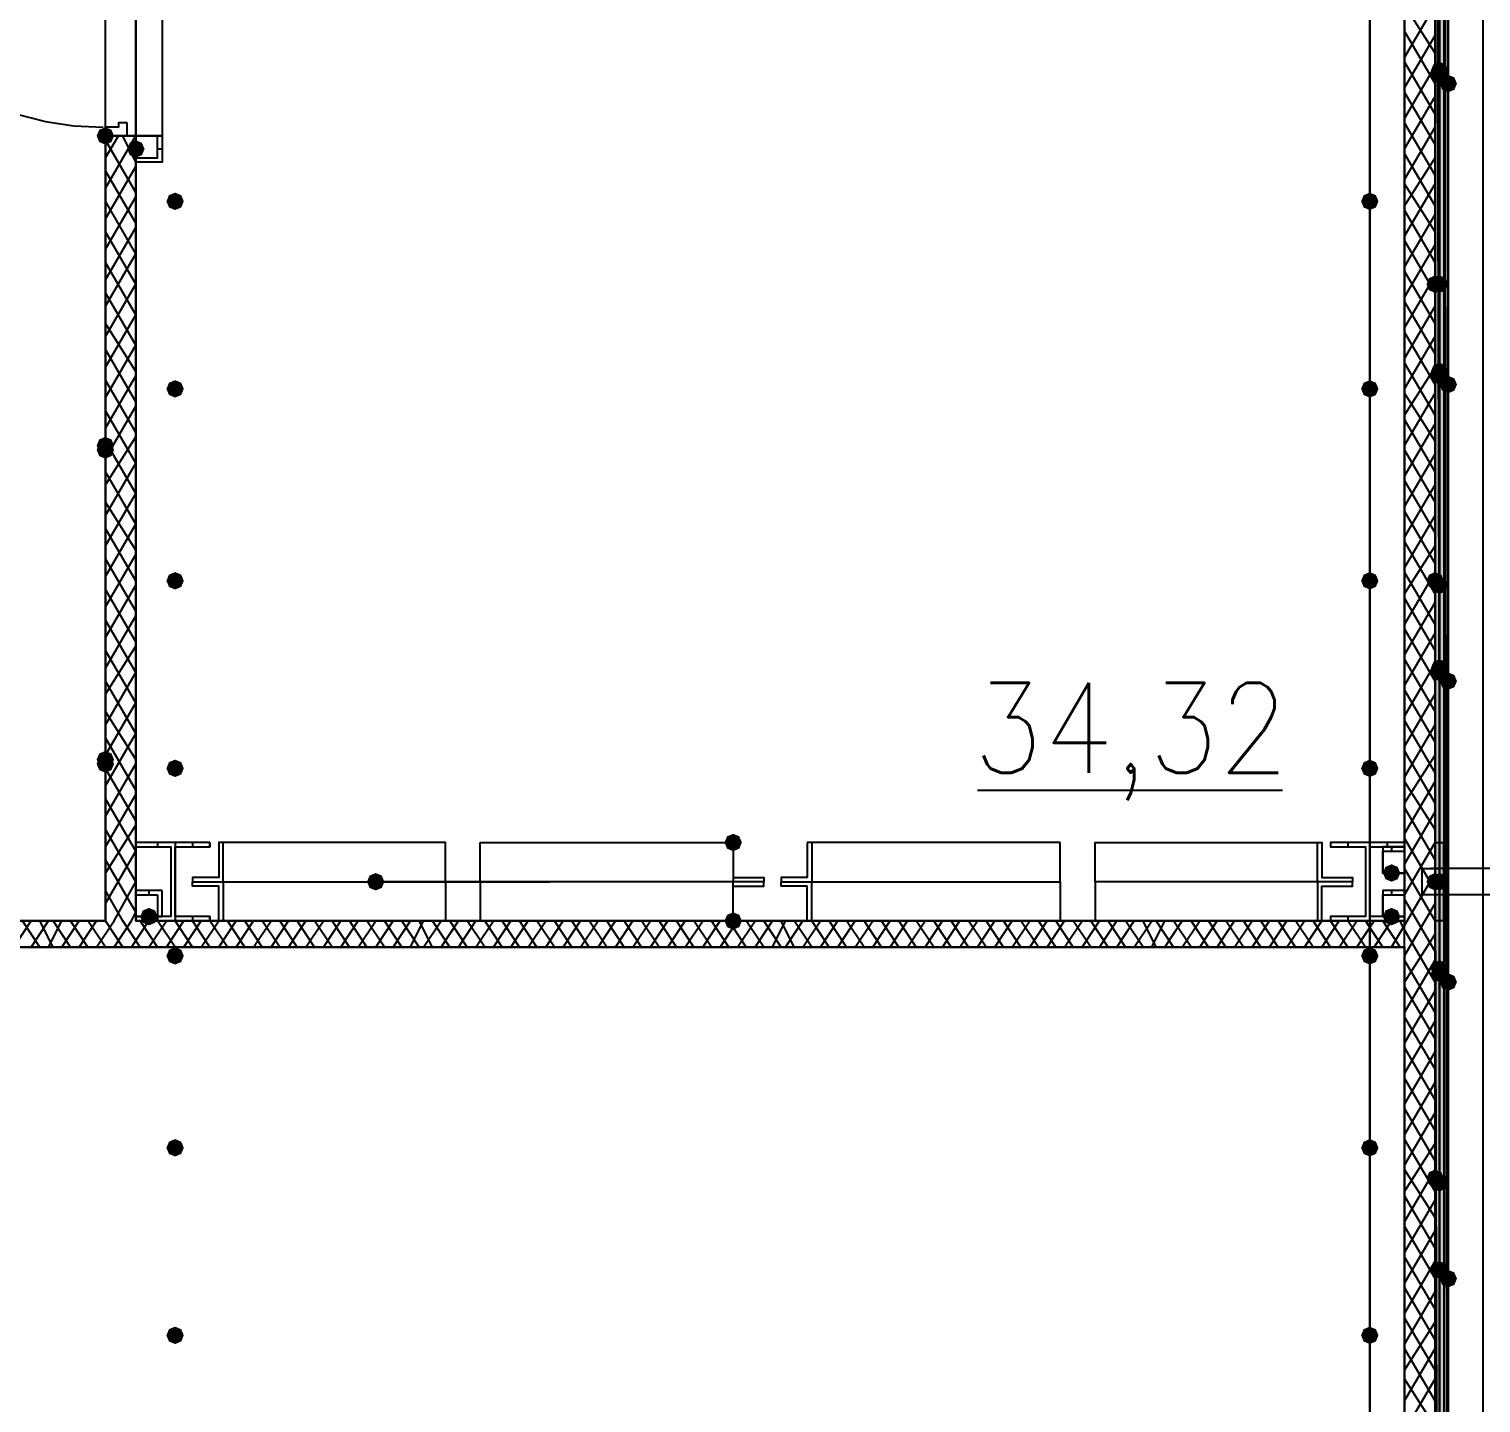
# Model space of a CAD drawing. Header units: millimetres. Extents: x 0 to 420, y 0 to 297.
# Drawn here: x 380.01 to 394.1, y 134.22 to 147.55 of the extents above; entities that cross this region are included whole.
import ezdxf

# ---------------------------------------------------------------- set-up
doc = ezdxf.new("R2010")
doc.units = ezdxf.units.MM
doc.layers.get('0').update_dxf_attribs({"linetype": 'CONTINUOUS'})
doc.styles.get("Standard").update_dxf_attribs({"font": 'STANDARD'})

msp = doc.modelspace()

# ---------------------------------------------------------------- hatches: boundary and pattern name
at = {"true_color": 0x000007}
h = msp.add_hatch(color=0, dxfattribs=at)
h.paths.add_polyline_path([(393.784667, 203.623333), (393.784667, 121.031), (393.7, 203.623333)], flags=0)
h.paths.add_polyline_path([(393.784667, 121.031), (393.7, 203.623333), (393.7, 121.031)], flags=0)
h = msp.add_hatch(color=0, dxfattribs=at)
h.paths.add_polyline_path([(393.7, 156.675667), (393.657667, 156.675667), (393.7, 139.276667)], flags=0)
h.paths.add_polyline_path([(393.657667, 156.675667), (393.7, 139.276667), (393.657667, 139.276667)], flags=0)
at = {"true_color": 0x0000fe}
for points in [[(393.784667, 147.150667), (393.759796, 147.090871), (393.7, 147.066), (393.640204, 147.090871), (393.615333, 147.150667), (393.640204, 147.210462), (393.7, 147.235333), (393.759796, 147.210463)], [(393.784667, 147.108333), (393.759796, 147.048537), (393.7, 147.023667), (393.640204, 147.048537), (393.615333, 147.108333), (393.640204, 147.168129), (393.7, 147.193), (393.759796, 147.168129)], [(393.784667, 147.108333), (393.759796, 147.048537), (393.7, 147.023667), (393.640204, 147.048537), (393.615333, 147.108333), (393.640204, 147.168129), (393.7, 147.193), (393.759796, 147.168129)], [(393.869333, 147.023667), (393.844462, 146.963871), (393.784667, 146.939), (393.724871, 146.963871), (393.7, 147.023667), (393.724871, 147.083462), (393.784667, 147.108333), (393.844462, 147.083463)], [(380.830667, 146.515667), (380.805796, 146.455871), (380.746, 146.431), (380.686204, 146.455871), (380.661333, 146.515667), (380.686204, 146.575462), (380.746, 146.600333), (380.805796, 146.575463)], [(380.830667, 146.515667), (380.805796, 146.455871), (380.746, 146.431), (380.686204, 146.455871), (380.661333, 146.515667), (380.686204, 146.575462), (380.746, 146.600333), (380.805796, 146.575463)], [(393.742333, 145.076333), (393.717462, 145.016537), (393.657667, 144.991667), (393.597871, 145.016537), (393.573, 145.076333), (393.597871, 145.136129), (393.657667, 145.161), (393.717462, 145.136129)], [(393.784667, 145.076333), (393.759796, 145.016537), (393.7, 144.991667), (393.640204, 145.016537), (393.615333, 145.076333), (393.640204, 145.136129), (393.7, 145.161), (393.759796, 145.136129)], [(393.784667, 144.229667), (393.759796, 144.169871), (393.7, 144.145), (393.640204, 144.169871), (393.615333, 144.229667), (393.640204, 144.289462), (393.7, 144.314333), (393.759796, 144.289463)], [(393.784667, 144.187333), (393.759796, 144.127537), (393.7, 144.102667), (393.640204, 144.127537), (393.615333, 144.187333), (393.640204, 144.247129), (393.7, 144.272), (393.759796, 144.247129)], [(393.784667, 144.187333), (393.759796, 144.127537), (393.7, 144.102667), (393.640204, 144.127537), (393.615333, 144.187333), (393.640204, 144.247129), (393.7, 144.272), (393.759796, 144.247129)], [(393.869333, 144.102667), (393.844462, 144.042871), (393.784667, 144.018), (393.724871, 144.042871), (393.7, 144.102667), (393.724871, 144.162462), (393.784667, 144.187333), (393.844462, 144.162463)], [(380.830667, 143.51), (380.805796, 143.450204), (380.746, 143.425333), (380.686204, 143.450204), (380.661333, 143.51), (380.686204, 143.569796), (380.746, 143.594667), (380.805796, 143.569796)], [(380.830667, 143.467667), (380.805796, 143.407871), (380.746, 143.383), (380.686204, 143.407871), (380.661333, 143.467667), (380.686204, 143.527462), (380.746, 143.552333), (380.805796, 143.527463)], [(393.742333, 142.197667), (393.717462, 142.137871), (393.657667, 142.113), (393.597871, 142.137871), (393.573, 142.197667), (393.597871, 142.257462), (393.657667, 142.282333), (393.717462, 142.257463)], [(393.784667, 142.155333), (393.759796, 142.095537), (393.7, 142.070667), (393.640204, 142.095537), (393.615333, 142.155333), (393.640204, 142.215129), (393.7, 142.24), (393.759796, 142.215129)], [(393.784667, 141.351), (393.759796, 141.291204), (393.7, 141.266333), (393.640204, 141.291204), (393.615333, 141.351), (393.640204, 141.410796), (393.7, 141.435667), (393.759796, 141.410796)], [(393.784667, 141.308667), (393.759796, 141.248871), (393.7, 141.224), (393.640204, 141.248871), (393.615333, 141.308667), (393.640204, 141.368462), (393.7, 141.393333), (393.759796, 141.368463)], [(393.784667, 141.308667), (393.759796, 141.248871), (393.7, 141.224), (393.640204, 141.248871), (393.615333, 141.308667), (393.640204, 141.368462), (393.7, 141.393333), (393.759796, 141.368463)], [(393.869333, 141.224), (393.844462, 141.164204), (393.784667, 141.139333), (393.724871, 141.164204), (393.7, 141.224), (393.724871, 141.283796), (393.784667, 141.308667), (393.844462, 141.283796)], [(380.830667, 140.462), (380.805796, 140.402204), (380.746, 140.377333), (380.686204, 140.402204), (380.661333, 140.462), (380.686204, 140.521796), (380.746, 140.546667), (380.805796, 140.521796)], [(380.830667, 140.419667), (380.805796, 140.359871), (380.746, 140.335), (380.686204, 140.359871), (380.661333, 140.419667), (380.686204, 140.479462), (380.746, 140.504333), (380.805796, 140.479463)], [(393.742333, 139.276667), (393.717462, 139.216871), (393.657667, 139.192), (393.597871, 139.216871), (393.573, 139.276667), (393.597871, 139.336462), (393.657667, 139.361333), (393.717462, 139.336463)], [(393.742333, 139.276667), (393.717462, 139.216871), (393.657667, 139.192), (393.597871, 139.216871), (393.573, 139.276667), (393.597871, 139.336462), (393.657667, 139.361333), (393.717462, 139.336463)], [(393.784667, 139.276667), (393.759796, 139.216871), (393.7, 139.192), (393.640204, 139.216871), (393.615333, 139.276667), (393.640204, 139.336462), (393.7, 139.361333), (393.759796, 139.336463)], [(393.784667, 138.43), (393.759796, 138.370204), (393.7, 138.345333), (393.640204, 138.370204), (393.615333, 138.43), (393.640204, 138.489796), (393.7, 138.514667), (393.759796, 138.489796)], [(393.784667, 138.387667), (393.759796, 138.327871), (393.7, 138.303), (393.640204, 138.327871), (393.615333, 138.387667), (393.640204, 138.447462), (393.7, 138.472333), (393.759796, 138.447463)], [(393.784667, 138.387667), (393.759796, 138.327871), (393.7, 138.303), (393.640204, 138.327871), (393.615333, 138.387667), (393.640204, 138.447462), (393.7, 138.472333), (393.759796, 138.447463)], [(393.869333, 138.303), (393.844462, 138.243204), (393.784667, 138.218333), (393.724871, 138.243204), (393.7, 138.303), (393.724871, 138.362796), (393.784667, 138.387667), (393.844462, 138.362796)], [(393.742333, 136.398), (393.717462, 136.338204), (393.657667, 136.313333), (393.597871, 136.338204), (393.573, 136.398), (393.597871, 136.457796), (393.657667, 136.482667), (393.717462, 136.457796)], [(393.784667, 136.355667), (393.759796, 136.295871), (393.7, 136.271), (393.640204, 136.295871), (393.615333, 136.355667), (393.640204, 136.415462), (393.7, 136.440333), (393.759796, 136.415463)], [(393.784667, 135.509), (393.759796, 135.449204), (393.7, 135.424333), (393.640204, 135.449204), (393.615333, 135.509), (393.640204, 135.568796), (393.7, 135.593667), (393.759796, 135.568796)], [(393.784667, 135.509), (393.759796, 135.449204), (393.7, 135.424333), (393.640204, 135.449204), (393.615333, 135.509), (393.640204, 135.568796), (393.7, 135.593667), (393.759796, 135.568796)], [(393.784667, 135.509), (393.759796, 135.449204), (393.7, 135.424333), (393.640204, 135.449204), (393.615333, 135.509), (393.640204, 135.568796), (393.7, 135.593667), (393.759796, 135.568796)], [(393.869333, 135.424333), (393.844462, 135.364537), (393.784667, 135.339667), (393.724871, 135.364537), (393.7, 135.424333), (393.724871, 135.484129), (393.784667, 135.509), (393.844462, 135.484129)]]:
    msp.add_hatch(color=0, dxfattribs=at).paths.add_polyline_path(points, flags=0)
at = {"true_color": 0x000007}
h = msp.add_hatch(color=0, dxfattribs=at)
h.paths.add_polyline_path([(380.746, 146.515667), (380.746, 138.938)], flags=0)
h.paths.add_polyline_path([(380.746, 138.938), (380.746, 146.515667)], flags=0)
for points in [[(381.127, 146.388667), (381.102129, 146.328871), (381.042333, 146.304), (380.982538, 146.328871), (380.957667, 146.388667), (380.982537, 146.448462), (381.042333, 146.473333), (381.102129, 146.448463)], [(381.508, 145.880667), (381.483129, 145.820871), (381.423333, 145.796), (381.363538, 145.820871), (381.338667, 145.880667), (381.363537, 145.940462), (381.423333, 145.965333), (381.483129, 145.940463)], [(393.107333, 145.880667), (393.082462, 145.820871), (393.022667, 145.796), (392.962871, 145.820871), (392.938, 145.880667), (392.962871, 145.940462), (393.022667, 145.965333), (393.082462, 145.940463)], [(381.508, 144.060333), (381.483129, 144.000537), (381.423333, 143.975667), (381.363538, 144.000537), (381.338667, 144.060333), (381.363537, 144.120129), (381.423333, 144.145), (381.483129, 144.120129)], [(393.107333, 144.060333), (393.082462, 144.000537), (393.022667, 143.975667), (392.962871, 144.000537), (392.938, 144.060333), (392.962871, 144.120129), (393.022667, 144.145), (393.082462, 144.120129)], [(381.508, 142.197667), (381.483129, 142.137871), (381.423333, 142.113), (381.363538, 142.137871), (381.338667, 142.197667), (381.363537, 142.257462), (381.423333, 142.282333), (381.483129, 142.257463)], [(393.107333, 142.197667), (393.082462, 142.137871), (393.022667, 142.113), (392.962871, 142.137871), (392.938, 142.197667), (392.962871, 142.257462), (393.022667, 142.282333), (393.082462, 142.257463)], [(381.508, 140.377333), (381.483129, 140.317537), (381.423333, 140.292667), (381.363538, 140.317537), (381.338667, 140.377333), (381.363537, 140.437129), (381.423333, 140.462), (381.483129, 140.437129)], [(393.107333, 140.377333), (393.082462, 140.317537), (393.022667, 140.292667), (392.962871, 140.317537), (392.938, 140.377333), (392.962871, 140.437129), (393.022667, 140.462), (393.082462, 140.437129)], [(386.926667, 139.657667), (386.901796, 139.597871), (386.842, 139.573), (386.782204, 139.597871), (386.757333, 139.657667), (386.782204, 139.717462), (386.842, 139.742333), (386.901796, 139.717463)], [(393.319, 139.361333), (393.294129, 139.301537), (393.234333, 139.276667), (393.174537, 139.301537), (393.149667, 139.361333), (393.174537, 139.421129), (393.234333, 139.446), (393.294129, 139.421129)], [(383.455333, 139.276667), (383.430462, 139.216871), (383.370667, 139.192), (383.310871, 139.216871), (383.286, 139.276667), (383.310871, 139.336462), (383.370667, 139.361333), (383.430462, 139.336463)], [(381.254, 138.938), (381.229129, 138.878204), (381.169333, 138.853333), (381.109537, 138.878204), (381.084667, 138.938), (381.109537, 138.997796), (381.169333, 139.022667), (381.229129, 138.997796)], [(393.319, 138.938), (393.294129, 138.878204), (393.234333, 138.853333), (393.174537, 138.878204), (393.149667, 138.938), (393.174537, 138.997796), (393.234333, 139.022667), (393.294129, 138.997796)], [(386.926667, 138.895667), (386.901796, 138.835871), (386.842, 138.811), (386.782204, 138.835871), (386.757333, 138.895667), (386.782204, 138.955462), (386.842, 138.980333), (386.901796, 138.955463)], [(381.508, 138.557), (381.483129, 138.497204), (381.423333, 138.472333), (381.363538, 138.497204), (381.338667, 138.557), (381.363537, 138.616796), (381.423333, 138.641667), (381.483129, 138.616796)], [(393.107333, 138.557), (393.082462, 138.497204), (393.022667, 138.472333), (392.962871, 138.497204), (392.938, 138.557), (392.962871, 138.616796), (393.022667, 138.641667), (393.082462, 138.616796)], [(381.508, 136.694333), (381.483129, 136.634537), (381.423333, 136.609667), (381.363538, 136.634537), (381.338667, 136.694333), (381.363537, 136.754129), (381.423333, 136.779), (381.483129, 136.754129)], [(393.107333, 136.694333), (393.082462, 136.634537), (393.022667, 136.609667), (392.962871, 136.634537), (392.938, 136.694333), (392.962871, 136.754129), (393.022667, 136.779), (393.082462, 136.754129)], [(381.508, 134.874), (381.483129, 134.814204), (381.423333, 134.789333), (381.363538, 134.814204), (381.338667, 134.874), (381.363537, 134.933796), (381.423333, 134.958667), (381.483129, 134.933796)], [(393.107333, 134.874), (393.082462, 134.814204), (393.022667, 134.789333), (392.962871, 134.814204), (392.938, 134.874), (392.962871, 134.933796), (393.022667, 134.958667), (393.082462, 134.933796)]]:
    msp.add_hatch(color=0, dxfattribs=at).paths.add_polyline_path(points, flags=0)
h = msp.add_hatch(color=0, dxfattribs=at)
h.paths.add_polyline_path([(393.7, 139.276667), (393.657667, 139.276667), (393.7, 121.877667)], flags=0)
h.paths.add_polyline_path([(393.657667, 139.276667), (393.7, 121.877667), (393.657667, 121.877667)], flags=0)

# ---------------------------------------------------------------- linework, layer by layer
at = {"color": 0, "true_color": 0x000007}
for points in [[(393.657667, 104.14), (393.657667, 221.064667)], [(393.7, 203.623333), (393.7, 121.031), (393.7, 203.623333), (393.7, 121.031)], [(393.7, 203.623333), (393.7, 121.031)], [(393.7, 203.623333), (393.7, 121.031)], [(393.361333, 162.306), (393.361333, 138.895667)], [(393.657667, 156.675667), (393.657667, 139.276667), (393.657667, 156.675667), (393.7, 139.276667)], [(377.952, 149.373167), (377.966316, 149.089658), (378.008334, 148.81434), (378.07666, 148.548605), (378.169901, 148.293849), (378.286663, 148.051463), (378.425552, 147.822843), (378.585176, 147.609381), (378.764139, 147.412472), (378.961048, 147.233509), (379.174509, 147.073886), (379.40313, 146.934996), (379.645515, 146.818234), (379.900272, 146.724993), (380.166006, 146.656667), (380.441325, 146.614649), (380.724833, 146.600333)], [(381.169333, 146.515667), (381.042333, 146.515667), (381.042333, 147.955)], [(381.296333, 147.955), (381.296333, 146.515667), (381.169333, 146.515667)], [(393.361333, 147.277667), (393.657667, 147.785667)], [(393.657667, 147.32), (393.361333, 147.785667)], [(393.657667, 147.023667), (393.361333, 147.531667)], [(393.361333, 146.981333), (393.657667, 147.489333)], [(393.657667, 146.727333), (393.361333, 147.235333)], [(393.361333, 146.685), (393.657667, 147.193)], [(393.657667, 146.431), (393.361333, 146.939)], [(393.361333, 146.388667), (393.657667, 146.896667)], [(393.657667, 146.134667), (393.361333, 146.642667)], [(380.746, 146.304), (380.873, 146.515667)], [(380.746, 146.007667), (381.042333, 146.515667)], [(380.746, 138.938), (380.746, 146.515667), (380.746, 138.938), (380.746, 146.515667)], [(380.746, 146.515667), (380.957667, 146.515667), (381.042333, 146.515667)], [(381.042333, 146.515667), (380.957667, 146.515667), (380.746, 146.515667), (380.957667, 146.515667)], [(380.746, 146.515667), (380.746, 138.895667)], [(381.042333, 145.965333), (380.746, 146.473333)], [(381.042333, 146.261667), (380.915333, 146.515667)], [(381.042333, 138.895667), (381.042333, 146.515667)], [(393.361333, 146.092333), (393.657667, 146.600333)], [(381.254, 146.388667), (381.296333, 146.388667)], [(393.657667, 145.838333), (393.361333, 146.346333)], [(380.746, 145.711333), (381.042333, 146.219333)], [(393.361333, 145.838333), (393.657667, 146.304)], [(381.042333, 145.669), (380.746, 146.177)], [(393.361333, 145.542), (393.657667, 146.05)], [(393.657667, 145.584333), (393.361333, 146.05)], [(380.746, 145.415), (381.042333, 145.923)], [(381.042333, 145.372667), (380.746, 145.880667)], [(393.657667, 145.288), (393.361333, 145.796)], [(380.746, 145.118667), (381.042333, 145.626667)], [(393.361333, 145.245667), (393.657667, 145.753667)], [(381.042333, 145.076333), (380.746, 145.584333)], [(393.657667, 144.991667), (393.361333, 145.499667)], [(380.746, 144.864667), (381.042333, 145.372667)], [(393.361333, 144.949333), (393.657667, 145.457333)], [(381.042333, 144.78), (380.746, 145.288)], [(393.657667, 144.695333), (393.361333, 145.203333)], [(380.746, 144.568333), (381.042333, 145.076333)], [(393.361333, 144.653), (393.657667, 145.161)], [(381.042333, 144.483667), (380.746, 144.991667)], [(380.746, 144.272), (381.042333, 144.78)], [(393.657667, 144.399), (393.361333, 144.907)], [(393.361333, 144.356667), (393.657667, 144.864667)], [(381.042333, 144.229667), (380.746, 144.695333)], [(393.657667, 144.102667), (393.361333, 144.610667)], [(393.361333, 144.060333), (393.657667, 144.568333)], [(380.746, 143.975667), (381.042333, 144.483667)], [(381.042333, 143.933333), (380.746, 144.441333)], [(393.657667, 143.806333), (393.361333, 144.314333)], [(393.361333, 143.806333), (393.657667, 144.272)], [(380.746, 143.679333), (381.042333, 144.187333)], [(381.042333, 143.637), (380.746, 144.145)], [(393.361333, 143.51), (393.657667, 144.018)], [(393.657667, 143.552333), (393.361333, 144.018)], [(380.746, 143.383), (381.042333, 143.891)], [(381.042333, 143.340667), (380.746, 143.848667)], [(393.657667, 143.256), (393.361333, 143.764)], [(393.361333, 143.213667), (393.657667, 143.721667)], [(380.746, 143.129), (381.042333, 143.594667)], [(381.042333, 143.044333), (380.746, 143.552333)], [(393.657667, 142.959667), (393.361333, 143.467667)], [(393.361333, 142.917333), (393.657667, 143.425333)], [(380.746, 142.832667), (381.042333, 143.340667)], [(381.042333, 142.748), (380.746, 143.256)], [(393.657667, 142.663333), (393.361333, 143.171333)], [(393.361333, 142.621), (393.657667, 143.129)], [(380.746, 142.536333), (381.042333, 143.044333)], [(381.042333, 142.494), (380.746, 142.959667)], [(393.657667, 142.367), (393.361333, 142.875)], [(393.361333, 142.324667), (393.657667, 142.832667)], [(380.746, 142.24), (381.042333, 142.748)], [(381.042333, 142.197667), (380.746, 142.705667)], [(393.657667, 142.070667), (393.361333, 142.578667)], [(393.361333, 142.070667), (393.657667, 142.536333)], [(380.746, 141.943667), (381.042333, 142.451667)], [(381.042333, 141.901333), (380.746, 142.409333)], [(393.361333, 141.774333), (393.657667, 142.282333)], [(393.657667, 141.774333), (393.361333, 142.282333)], [(380.746, 141.647333), (381.042333, 142.155333)], [(381.042333, 141.605), (380.746, 142.113)], [(393.657667, 141.520333), (393.361333, 142.028333)], [(393.361333, 141.478), (393.657667, 141.986)], [(380.746, 141.351), (381.042333, 141.859)], [(381.042333, 141.308667), (380.746, 141.816667)], [(393.657667, 141.224), (393.361333, 141.732)], [(393.361333, 141.181667), (393.657667, 141.689667)], [(380.746, 141.097), (381.042333, 141.562667)], [(381.042333, 141.012333), (380.746, 141.520333)], [(393.657667, 140.927667), (393.361333, 141.435667)], [(393.361333, 140.885333), (393.657667, 141.393333)], [(380.746, 140.800667), (381.042333, 141.308667)], [(381.042333, 140.716), (380.746, 141.224)], [(393.657667, 140.631333), (393.361333, 141.139333)], [(380.746, 140.504333), (381.042333, 141.012333)], [(393.361333, 140.589), (393.657667, 141.097)], [(381.042333, 140.462), (380.746, 140.927667)], [(393.657667, 140.335), (393.361333, 140.843)], [(380.746, 140.208), (381.042333, 140.716)], [(393.361333, 140.292667), (393.657667, 140.800667)], [(381.042333, 140.165667), (380.746, 140.673667)], [(380.746, 139.911667), (381.042333, 140.419667)], [(393.657667, 140.038667), (393.361333, 140.546667)], [(393.361333, 140.038667), (393.657667, 140.504333)], [(381.042333, 139.869333), (380.746, 140.377333)], [(389.212667, 140.165667), (392.176, 140.165667)], [(393.361333, 139.742333), (393.657667, 140.250333)], [(393.657667, 139.784667), (393.361333, 140.250333)], [(380.746, 139.615333), (381.042333, 140.123333)], [(381.042333, 139.573), (380.746, 140.081)], [(393.657667, 139.488333), (393.361333, 139.996333)], [(393.361333, 139.446), (393.657667, 139.954)], [(380.746, 139.361333), (381.042333, 139.827)], [(381.042333, 139.276667), (380.746, 139.784667)], [(380.746, 139.065), (381.042333, 139.573)], [(381.042333, 139.657667), (381.042333, 139.615333)], [(381.254, 139.657667), (381.254, 139.615333)], [(381.423333, 139.657667), (381.423333, 138.895667)], [(381.592667, 139.657667), (381.592667, 139.615333)], [(381.889, 139.276667), (381.889, 139.657667), (381.846667, 139.657667), (381.846667, 139.615333), (381.846667, 139.361333), (381.846667, 139.319), (381.592667, 139.319), (381.592667, 139.276667), (381.889, 139.276667), (384.048, 139.276667), (384.048, 139.657667), (381.889, 139.657667)], [(381.762, 139.657667), (381.762, 139.615333)], [(386.842, 139.657667), (386.842, 139.615333), (386.842, 139.361333), (386.842, 139.319), (386.884333, 139.319), (387.096, 139.319), (387.138333, 139.319), (387.138333, 139.276667)], [(387.561667, 139.657667), (387.561667, 139.615333), (387.561667, 139.361333), (387.561667, 139.319), (387.307667, 139.319), (387.307667, 139.276667)], [(387.604, 139.657667), (387.561667, 139.657667)], [(392.514667, 139.276667), (392.514667, 139.657667), (392.557, 139.657667), (392.557, 139.615333), (392.557, 139.361333), (392.557, 139.319), (392.599333, 139.319), (392.811, 139.319), (392.853333, 139.319), (392.853333, 139.276667), (392.514667, 139.276667), (390.355667, 139.276667), (390.355667, 139.657667), (392.514667, 139.657667)], [(392.641667, 139.657667), (392.641667, 139.615333)], [(392.811, 139.657667), (392.811, 139.615333)], [(393.022667, 139.657667), (393.022667, 138.895667)], [(393.192, 139.657667), (393.192, 139.615333)], [(393.234333, 139.615333), (393.234333, 139.573)], [(393.657667, 139.192), (393.361333, 139.7)], [(393.361333, 139.657667), (393.361333, 139.615333)], [(393.361333, 139.149667), (393.657667, 139.657667)], [(393.742333, 138.895667), (393.657667, 138.895667), (393.657667, 138.938), (393.657667, 138.980333), (393.657667, 139.022667), (393.657667, 139.065), (393.657667, 139.149667), (393.657667, 139.192), (393.657667, 139.276667), (393.657667, 139.361333), (393.657667, 139.403667), (393.657667, 139.488333), (393.657667, 139.530667), (393.657667, 139.573), (393.657667, 139.615333), (393.657667, 139.657667), (393.742333, 139.657667)], [(393.742333, 138.895667), (393.742333, 138.938), (393.742333, 138.980333), (393.742333, 139.022667), (393.742333, 139.065), (393.742333, 139.149667), (393.742333, 139.192), (393.742333, 139.276667), (393.742333, 139.361333), (393.742333, 139.403667), (393.742333, 139.488333), (393.742333, 139.530667), (393.742333, 139.573), (393.742333, 139.615333), (393.742333, 139.657667)], [(381.042333, 138.980333), (380.746, 139.488333)], [(393.657667, 138.895667), (393.361333, 139.403667)], [(393.361333, 138.853333), (393.657667, 139.361333)], [(398.907, 139.403667), (393.615333, 139.403667)], [(380.915333, 138.895667), (380.746, 139.192)], [(380.830667, 138.895667), (381.042333, 139.276667)], [(381.169333, 139.192), (381.169333, 139.149667)], [(381.889, 139.276667), (381.889, 138.895667), (381.846667, 138.895667), (381.846667, 138.938), (381.846667, 139.192), (381.846667, 139.234333), (381.592667, 139.234333), (381.592667, 139.276667), (381.889, 139.276667), (384.048, 139.276667), (384.048, 138.895667), (381.889, 138.895667)], [(387.138333, 139.276667), (386.842, 139.276667)], [(387.138333, 139.276667), (386.842, 139.276667)], [(386.842, 138.895667), (386.842, 138.938), (386.842, 139.192), (386.842, 139.234333), (386.884333, 139.234333), (387.096, 139.234333), (387.138333, 139.234333), (387.138333, 139.276667)], [(387.307667, 139.276667), (387.604, 139.276667)], [(387.307667, 139.276667), (387.604, 139.276667)], [(387.561667, 138.895667), (387.561667, 138.938), (387.561667, 139.192), (387.561667, 139.234333), (387.307667, 139.234333), (387.307667, 139.276667)], [(392.514667, 139.276667), (392.514667, 138.895667), (392.557, 138.895667), (392.557, 138.938), (392.557, 139.192), (392.557, 139.234333), (392.599333, 139.234333), (392.811, 139.234333), (392.853333, 139.234333), (392.853333, 139.276667), (392.514667, 139.276667), (390.355667, 139.276667), (390.355667, 138.895667), (392.514667, 138.895667)], [(393.234333, 139.192), (393.234333, 139.149667)], [(398.907, 139.149667), (393.615333, 139.149667)], [(393.7, 139.276667), (393.7, 121.877667), (393.657667, 139.276667), (393.657667, 121.877667)], [(393.657667, 138.599333), (393.361333, 139.107333)], [(393.361333, 138.557), (393.657667, 139.065)], [(380.746, 138.895667), (374.184333, 138.895667)], [(379.857, 138.641667), (380.026333, 138.895667)], [(380.111, 138.641667), (379.941667, 138.895667)], [(380.026333, 138.641667), (380.195667, 138.895667)], [(380.238, 138.641667), (380.111, 138.895667)], [(380.195667, 138.641667), (380.322667, 138.895667)], [(380.407333, 138.641667), (380.238, 138.895667)], [(380.322667, 138.641667), (380.492, 138.895667)], [(380.576667, 138.641667), (380.407333, 138.895667)], [(380.492, 138.641667), (380.661333, 138.895667)], [(380.746, 138.641667), (380.576667, 138.895667)], [(380.661333, 138.641667), (380.830667, 138.895667)], [(380.746, 138.895667), (380.746, 138.938)], [(380.915333, 138.641667), (380.746, 138.895667)], [(380.830667, 138.641667), (381, 138.895667)], [(381.084667, 138.641667), (380.915333, 138.895667)], [(381, 138.895667), (381.042333, 138.980333)], [(381, 138.641667), (381.169333, 138.895667)], [(381.042333, 138.938), (381.042333, 138.895667)], [(393.361333, 138.895667), (381.042333, 138.895667)], [(381.254, 138.641667), (381.084667, 138.895667)], [(381.169333, 138.641667), (381.338667, 138.895667)], [(381.254, 138.938), (381.254, 138.895667)], [(381.423333, 138.641667), (381.254, 138.895667)], [(381.338667, 138.641667), (381.508, 138.895667)], [(381.592667, 138.641667), (381.423333, 138.895667)], [(381.508, 138.641667), (381.677333, 138.895667)], [(381.592667, 138.938), (381.592667, 138.895667)], [(381.762, 138.641667), (381.592667, 138.895667)], [(381.677333, 138.641667), (381.846667, 138.895667)], [(381.762, 138.938), (381.762, 138.895667)], [(381.931333, 138.641667), (381.762, 138.895667)], [(381.846667, 138.641667), (382.016, 138.895667)], [(382.100667, 138.641667), (381.931333, 138.895667)], [(382.016, 138.641667), (382.185333, 138.895667)], [(382.27, 138.641667), (382.100667, 138.895667)], [(382.185333, 138.641667), (382.354667, 138.895667)], [(382.439333, 138.641667), (382.27, 138.895667)], [(382.354667, 138.641667), (382.524, 138.895667)], [(382.608667, 138.641667), (382.439333, 138.895667)], [(382.524, 138.641667), (382.693333, 138.895667)], [(382.778, 138.641667), (382.608667, 138.895667)], [(382.693333, 138.641667), (382.862667, 138.895667)], [(382.947333, 138.641667), (382.778, 138.895667)], [(382.862667, 138.641667), (383.032, 138.895667)], [(383.116667, 138.641667), (382.947333, 138.895667)], [(383.032, 138.641667), (383.201333, 138.895667)], [(383.286, 138.641667), (383.116667, 138.895667)], [(383.201333, 138.641667), (383.370667, 138.895667)], [(383.455333, 138.641667), (383.286, 138.895667)], [(383.370667, 138.641667), (383.54, 138.895667)], [(383.624667, 138.641667), (383.455333, 138.895667)], [(383.54, 138.641667), (383.709333, 138.895667)], [(383.794, 138.641667), (383.624667, 138.895667)], [(383.709333, 138.641667), (383.836333, 138.895667)], [(383.921, 138.641667), (383.794, 138.895667)], [(383.836333, 138.641667), (384.005667, 138.895667)], [(384.090333, 138.641667), (383.921, 138.895667)], [(384.005667, 138.641667), (384.175, 138.895667)], [(384.259667, 138.641667), (384.090333, 138.895667)], [(384.175, 138.641667), (384.344333, 138.895667)], [(384.429, 138.641667), (384.259667, 138.895667)], [(384.344333, 138.641667), (384.513667, 138.895667)], [(384.598333, 138.641667), (384.429, 138.895667)], [(384.513667, 138.641667), (384.683, 138.895667)], [(384.767667, 138.641667), (384.598333, 138.895667)], [(384.683, 138.641667), (384.852333, 138.895667)], [(384.937, 138.641667), (384.767667, 138.895667)], [(384.852333, 138.641667), (385.021667, 138.895667)], [(385.106333, 138.641667), (384.937, 138.895667)], [(385.021667, 138.641667), (385.191, 138.895667)], [(385.275667, 138.641667), (385.106333, 138.895667)], [(385.191, 138.641667), (385.360333, 138.895667)], [(385.445, 138.641667), (385.275667, 138.895667)], [(385.360333, 138.641667), (385.529667, 138.895667)], [(385.614333, 138.641667), (385.445, 138.895667)], [(385.529667, 138.641667), (385.699, 138.895667)], [(385.783667, 138.641667), (385.614333, 138.895667)], [(385.699, 138.641667), (385.868333, 138.895667)], [(385.953, 138.641667), (385.783667, 138.895667)], [(385.868333, 138.641667), (386.037667, 138.895667)], [(386.122333, 138.641667), (385.953, 138.895667)], [(386.037667, 138.641667), (386.207, 138.895667)], [(386.291667, 138.641667), (386.122333, 138.895667)], [(386.207, 138.641667), (386.376333, 138.895667)], [(386.461, 138.641667), (386.291667, 138.895667)], [(386.376333, 138.641667), (386.545667, 138.895667)], [(386.630333, 138.641667), (386.461, 138.895667)], [(386.545667, 138.641667), (386.715, 138.895667)], [(386.799667, 138.641667), (386.630333, 138.895667)], [(386.715, 138.641667), (386.884333, 138.895667)], [(386.969, 138.641667), (386.799667, 138.895667)], [(386.884333, 138.641667), (387.053667, 138.895667)], [(387.138333, 138.641667), (386.969, 138.895667)], [(387.053667, 138.641667), (387.223, 138.895667)], [(387.307667, 138.641667), (387.138333, 138.895667)], [(387.223, 138.641667), (387.35, 138.895667)], [(387.434667, 138.641667), (387.307667, 138.895667)], [(387.35, 138.641667), (387.519333, 138.895667)], [(387.604, 138.641667), (387.434667, 138.895667)], [(387.519333, 138.641667), (387.688667, 138.895667)], [(387.604, 138.895667), (387.561667, 138.895667)], [(387.773333, 138.641667), (387.604, 138.895667)], [(387.688667, 138.641667), (387.858, 138.895667)], [(387.942667, 138.641667), (387.773333, 138.895667)], [(387.858, 138.641667), (388.027333, 138.895667)], [(388.112, 138.641667), (387.942667, 138.895667)], [(388.027333, 138.641667), (388.196667, 138.895667)], [(388.281333, 138.641667), (388.112, 138.895667)], [(388.196667, 138.641667), (388.366, 138.895667)], [(388.450667, 138.641667), (388.281333, 138.895667)], [(388.366, 138.641667), (388.535333, 138.895667)], [(388.62, 138.641667), (388.450667, 138.895667)], [(388.535333, 138.641667), (388.704667, 138.895667)], [(388.789333, 138.641667), (388.62, 138.895667)], [(388.704667, 138.641667), (388.874, 138.895667)], [(388.958667, 138.641667), (388.789333, 138.895667)], [(388.874, 138.641667), (389.043333, 138.895667)], [(389.128, 138.641667), (388.958667, 138.895667)], [(389.043333, 138.641667), (389.212667, 138.895667)], [(389.297333, 138.641667), (389.128, 138.895667)], [(389.212667, 138.641667), (389.382, 138.895667)], [(389.466667, 138.641667), (389.297333, 138.895667)], [(389.382, 138.641667), (389.551333, 138.895667)], [(389.636, 138.641667), (389.466667, 138.895667)], [(389.551333, 138.641667), (389.720667, 138.895667)], [(389.805333, 138.641667), (389.636, 138.895667)], [(389.720667, 138.641667), (389.89, 138.895667)], [(389.974667, 138.641667), (389.805333, 138.895667)], [(389.89, 138.641667), (390.059333, 138.895667)], [(390.144, 138.641667), (389.974667, 138.895667)], [(390.059333, 138.641667), (390.228667, 138.895667)], [(390.313333, 138.641667), (390.144, 138.895667)], [(390.228667, 138.641667), (390.398, 138.895667)], [(390.482667, 138.641667), (390.313333, 138.895667)], [(390.398, 138.641667), (390.567333, 138.895667)], [(390.652, 138.641667), (390.482667, 138.895667)], [(390.567333, 138.641667), (390.736667, 138.895667)], [(390.821333, 138.641667), (390.652, 138.895667)], [(390.736667, 138.641667), (390.906, 138.895667)], [(390.948333, 138.641667), (390.821333, 138.895667)], [(390.906, 138.641667), (391.033, 138.895667)], [(391.117667, 138.641667), (390.948333, 138.895667)], [(391.033, 138.641667), (391.202333, 138.895667)], [(391.287, 138.641667), (391.117667, 138.895667)], [(391.202333, 138.641667), (391.371667, 138.895667)], [(391.456333, 138.641667), (391.287, 138.895667)], [(391.371667, 138.641667), (391.541, 138.895667)], [(391.625667, 138.641667), (391.456333, 138.895667)], [(391.541, 138.641667), (391.710333, 138.895667)], [(391.795, 138.641667), (391.625667, 138.895667)], [(391.710333, 138.641667), (391.879667, 138.895667)], [(391.964333, 138.641667), (391.795, 138.895667)], [(391.879667, 138.641667), (392.049, 138.895667)], [(392.133667, 138.641667), (391.964333, 138.895667)], [(392.049, 138.641667), (392.218333, 138.895667)], [(392.303, 138.641667), (392.133667, 138.895667)], [(392.218333, 138.641667), (392.387667, 138.895667)], [(392.472333, 138.641667), (392.303, 138.895667)], [(392.387667, 138.641667), (392.557, 138.895667)], [(392.641667, 138.641667), (392.472333, 138.895667)], [(392.557, 138.641667), (392.726333, 138.895667)], [(392.641667, 138.938), (392.641667, 138.895667)], [(392.811, 138.641667), (392.641667, 138.895667)], [(392.726333, 138.641667), (392.895667, 138.895667)], [(392.811, 138.938), (392.811, 138.895667)], [(392.980333, 138.641667), (392.811, 138.895667)], [(392.895667, 138.641667), (393.065, 138.895667)], [(393.149667, 138.641667), (392.980333, 138.895667)], [(393.065, 138.641667), (393.234333, 138.895667)], [(393.319, 138.641667), (393.149667, 138.895667)], [(393.192, 138.938), (393.192, 138.895667)], [(393.361333, 138.811), (393.319, 138.895667)], [(393.361333, 138.938), (393.361333, 138.895667)], [(393.234333, 138.641667), (393.361333, 138.853333)], [(393.657667, 138.303), (393.361333, 138.811)], [(393.361333, 138.303), (393.657667, 138.768667)], [(374.184333, 138.641667), (393.361333, 138.641667)], [(393.361333, 138.641667), (393.361333, 104.14)], [(393.361333, 138.006667), (393.657667, 138.514667)], [(393.657667, 138.006667), (393.361333, 138.514667)], [(393.657667, 137.752667), (393.361333, 138.260667)], [(393.361333, 137.710333), (393.657667, 138.218333)], [(393.657667, 137.456333), (393.361333, 137.964333)], [(393.361333, 137.414), (393.657667, 137.922)], [(393.657667, 137.16), (393.361333, 137.668)], [(393.361333, 137.117667), (393.657667, 137.625667)], [(393.657667, 136.863667), (393.361333, 137.371667)], [(393.361333, 136.821333), (393.657667, 137.329333)], [(393.657667, 136.567333), (393.361333, 137.075333)], [(393.361333, 136.525), (393.657667, 137.033)], [(393.657667, 136.271), (393.361333, 136.779)], [(393.361333, 136.271), (393.657667, 136.736667)], [(393.361333, 135.974667), (393.657667, 136.482667)], [(393.657667, 136.017), (393.361333, 136.482667)], [(393.657667, 135.720667), (393.361333, 136.228667)], [(393.361333, 135.678333), (393.657667, 136.186333)], [(393.657667, 135.424333), (393.361333, 135.932333)], [(393.361333, 135.382), (393.657667, 135.89)], [(393.657667, 135.128), (393.361333, 135.636)], [(393.361333, 135.085667), (393.657667, 135.593667)], [(393.657667, 134.831667), (393.361333, 135.339667)], [(393.361333, 134.789333), (393.657667, 135.297333)], [(393.657667, 134.535333), (393.361333, 135.043333)], [(393.361333, 134.535333), (393.657667, 135.001)], [(393.361333, 134.239), (393.657667, 134.747)], [(393.657667, 134.239), (393.361333, 134.747)], [(393.361333, 133.942667), (393.657667, 134.450667)], [(393.657667, 133.985), (393.361333, 134.450667)]]:
    msp.add_lwpolyline(points, dxfattribs=at)
for points in [[(393.361333, 220.810667), (259.291667, 220.810667), (259.291667, 189.780333), (242.612333, 189.780333), (242.612333, 220.810667), (108.585, 220.810667), (108.585, 104.14), (242.654667, 104.14), (242.654667, 135.128), (259.291667, 135.128), (259.291667, 104.14), (393.361333, 104.14)], [(242.612333, 220.429667), (242.612333, 189.780333), (259.291667, 189.780333), (259.291667, 220.429667), (393.022667, 220.429667), (393.022667, 104.478667), (259.291667, 104.478667), (259.291667, 135.128), (242.654667, 135.128), (242.654667, 104.478667), (108.923667, 104.478667), (108.923667, 220.429667)], [(393.784667, 203.623333), (393.784667, 121.031), (393.7, 203.623333)], [(393.784667, 121.031), (393.7, 203.623333), (393.7, 121.031)], [(393.784667, 203.623333), (393.7, 203.623333), (393.7, 121.031), (393.784667, 121.031)], [(393.742333, 162.475333), (393.742333, 121.285), (394.123333, 121.285), (394.123333, 162.475333)], [(393.7, 156.675667), (393.657667, 156.675667), (393.7, 139.276667)], [(393.657667, 156.675667), (393.7, 139.276667), (393.657667, 139.276667)], [(393.657667, 156.675667), (393.657667, 139.276667), (393.7, 139.276667), (393.7, 156.675667)], [(393.657667, 156.675667), (393.657667, 139.276667), (393.7, 139.276667), (393.7, 156.675667)], [(380.957667, 146.642667), (380.873, 146.642667), (380.873, 146.600333), (380.746, 146.600333), (380.746, 146.515667), (380.957667, 146.515667)], [(380.746, 146.515667), (380.746, 138.938)], [(380.746, 138.938), (380.746, 146.515667)], [(380.746, 138.938), (380.746, 146.515667)], [(380.746, 138.938), (380.746, 146.515667)], [(381.042333, 146.261667), (381.042333, 146.515667), (381.296333, 146.515667), (381.296333, 146.261667)], [(381.042333, 146.304), (381.254, 146.304), (381.254, 146.515667), (381.042333, 146.515667)], [(381.762, 139.657667), (381.042333, 139.657667), (381.042333, 139.615333), (381.381, 139.615333), (381.381, 138.938), (381.042333, 138.938), (381.042333, 138.895667), (381.762, 138.895667), (381.762, 138.938), (381.423333, 138.938), (381.423333, 139.615333), (381.762, 139.615333)], [(384.386667, 139.657667), (386.842, 139.657667), (386.842, 139.276667), (384.386667, 139.276667)], [(390.017, 139.657667), (387.604, 139.657667), (387.604, 139.276667), (390.017, 139.276667)], [(393.361333, 139.657667), (392.641667, 139.657667), (392.641667, 139.615333), (392.980333, 139.615333), (392.980333, 138.938), (392.641667, 138.938), (392.641667, 138.895667), (393.361333, 138.895667), (393.361333, 138.938), (393.022667, 138.938), (393.022667, 139.615333), (393.361333, 139.615333)], [(393.361333, 139.615333), (393.149667, 139.615333), (393.149667, 139.361333), (393.361333, 139.361333)], [(393.361333, 139.573), (393.361333, 139.361333), (393.149667, 139.361333), (393.149667, 139.573)], [(393.530667, 139.234333), (393.530667, 139.276667), (393.530667, 139.319), (393.530667, 139.361333), (393.530667, 139.403667), (393.573, 139.403667), (393.615333, 139.403667), (393.657667, 139.403667), (393.7, 139.403667), (393.7, 139.361333), (393.7, 139.319), (393.7, 139.276667), (393.7, 139.234333), (393.7, 139.192), (393.7, 139.149667), (393.657667, 139.149667), (393.615333, 139.149667), (393.573, 139.149667), (393.530667, 139.149667), (393.530667, 139.192)], [(381.296333, 139.192), (381.042333, 139.192), (381.042333, 138.938), (381.296333, 138.938)], [(381.254, 139.149667), (381.254, 138.938), (381.042333, 138.938), (381.042333, 139.149667)], [(385.064, 139.276667), (383.370667, 139.276667)], [(384.386667, 138.895667), (386.842, 138.895667), (386.842, 139.276667), (384.386667, 139.276667)], [(390.017, 138.895667), (387.604, 138.895667), (387.604, 139.276667), (390.017, 139.276667)], [(393.361333, 139.192), (393.149667, 139.192), (393.149667, 138.938), (393.361333, 138.938)], [(393.361333, 139.149667), (393.361333, 138.938), (393.149667, 138.938), (393.149667, 139.149667)], [(393.7, 139.276667), (393.657667, 139.276667), (393.7, 121.877667)], [(393.657667, 139.276667), (393.7, 121.877667), (393.657667, 121.877667)], [(393.7, 121.877667), (393.7, 139.276667), (393.657667, 139.276667), (393.657667, 121.877667)], [(393.7, 121.877667), (393.7, 139.276667), (393.657667, 139.276667), (393.657667, 121.877667)]]:
    msp.add_lwpolyline(points, close=True, dxfattribs=at)
at = {"color": 0, "true_color": 0x0000fe}
msp.add_lwpolyline([(242.612333, 220.429667), (108.923667, 220.429667), (108.923667, 104.478667), (242.654667, 104.478667), (242.654667, 135.128), (259.291667, 135.128), (259.291667, 104.478667), (393.022667, 104.478667), (393.022667, 220.429667), (259.291667, 220.429667), (259.291667, 189.780333), (242.612333, 189.780333)], close=True, dxfattribs=at)
at = {"color": 0, "true_color": 0x000008}
msp.add_lwpolyline([(380.746, 138.895667), (380.746, 186.012667), (259.291667, 186.012667), (259.291667, 138.895667)], close=True, dxfattribs=at)
at = {"color": 0, "true_color": 0x000098}
msp.add_lwpolyline([(393.361333, 138.895667), (393.361333, 162.306), (381.042333, 162.306), (381.042333, 138.895667)], close=True, dxfattribs=at)
at = {"color": 0, "true_color": 0x00002b}
msp.add_lwpolyline([(393.361333, 138.641667), (364.151333, 138.641667), (364.151333, 104.14), (393.361333, 104.14)], close=True, dxfattribs=at)

# ---------------------------------------------------------------- texts
at = {"color": 0, "true_color": 0x000007, "insert": (389.17032, 141.207032), "char_height": 0.872032, "width": 2.85832715, "attachment_point": 1}
msp.add_mtext('34,32', dxfattribs=at)

doc.saveas('drawing.dxf')
